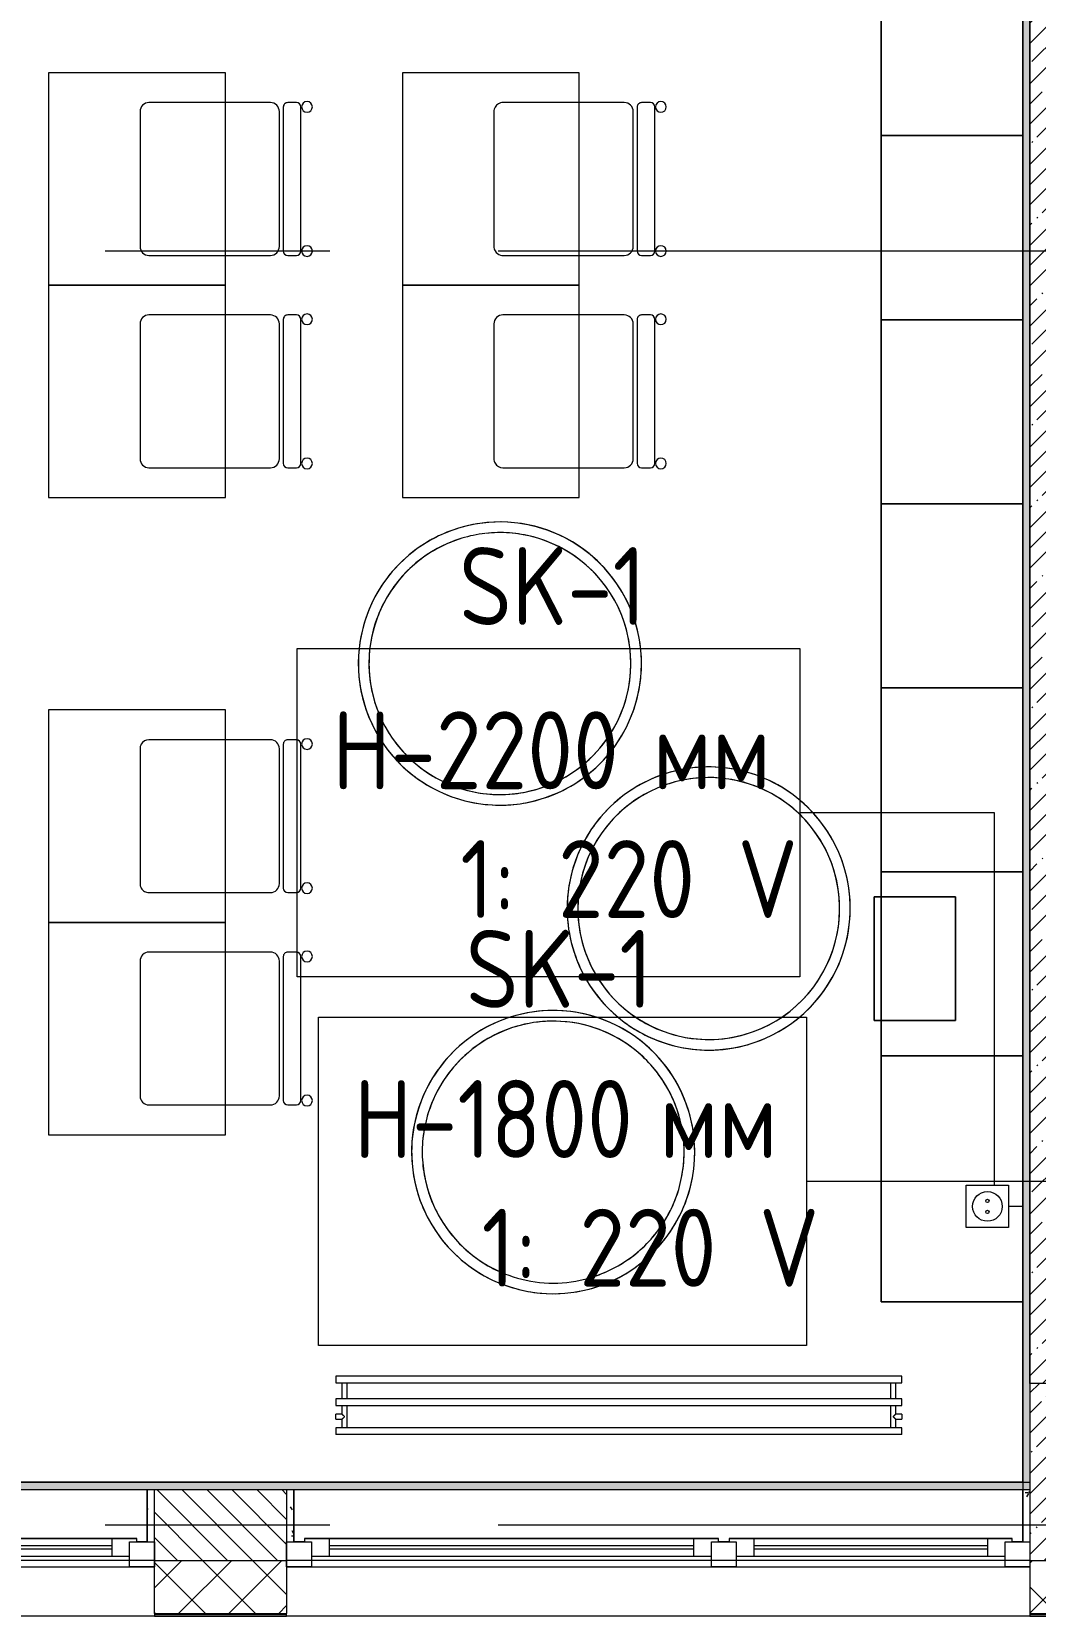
# Model space of a CAD drawing. Header units: millimetres. Extents: x 35147 to 231677, y -8553 to 29000.
# Drawn here: x 44590 to 47425, y -258 to 4219 of the extents above; entities that cross this region are included whole.
import ezdxf

# ---------------------------------------------------------------- set-up
doc = ezdxf.new("R2010")
doc.units = ezdxf.units.MM
doc.linetypes.add('Осевая', pattern=[3175, 635, -476.25, 1587.5, -476.25])
for name, color, linetype, lineweight in [('A-DETL-GENF', 7, 'Continuous', 9), ('A-GLAZ', 7, 'Continuous', 9), ('A-GLAZ-1', 7, 'Continuous', 13), ('A-WALL', 7, 'Continuous', 9), ('E-ELEC-FIXT-IDEN', 7, 'Continuous', 9), ('I-WALL', 7, 'Continuous', 9), ('M-EQPM', 7, 'Continuous', 9), ('S-COLS', 7, 'Continuous', 9), ('Оси-2', 7, 'Осевая', 9), ('Электрические приборы', 7, 'Continuous', 9)]:
    doc.layers.add(name, color=color, linetype=linetype, lineweight=lineweight)
for name, color, linetype, lineweight, true_color in [('A-WALL-1', 7, 'Continuous', 9, 0x3c3c3c), ('A-WALL-FNSH-1', 7, 'Continuous', 9, 0x3c3c3c), ('I-FURN-1', 7, 'Continuous', 9, 0xf0f0f0), ('Оси розеток', 7, 'Continuous', 9, 0xff1e23)]:
    doc.layers.add(name, color=color, linetype=linetype, lineweight=lineweight, true_color=true_color)
doc.styles.add('GOST Common', font='GOST_Common.ttf', dxfattribs={"width": 0.9, "height": 220})
pattern_1 = [(0, (0, 0), (121.92, 30.48), [10.058, -81.382, 10.058, -81.382, -487.68]), (0, (0, 0), (121.92, 30.48), [-182.88, 10.058, -172.822, 10.058, -81.382, -213.36]), (0, (0, 0), (121.92, 30.48), [-457.2, 10.058, -50.902, 10.058, -142.342]), (120, (45.72, 15.24), (-87.356454, 90.345817), [10.058, -81.382, 10.058, -81.382, -487.68]), (120, (45.72, 15.24), (-87.356454, 90.345817), [-182.88, 10.058, -172.822, 10.058, -81.382, -213.36]), (120, (45.72, 15.24), (-87.356454, 90.345817), [-457.2, 10.058, -50.902, 10.058, -142.342]), (240, (60.96, 76.2), (-34.563546, -120.825817), [10.058, -81.382, 10.058, -81.382, -487.68]), (240, (60.96, 76.2), (-34.563546, -120.825817), [-182.88, 10.058, -172.822, 10.058, -81.382, -213.36]), (240, (60.96, 76.2), (-34.563546, -120.825817), [-457.2, 10.058, -50.902, 10.058, -142.342])]

# ---------------------------------------------------------------- blocks, each defined once
blk = doc.blocks.new('BSC_Колонна _Прямоугольная - 500х500-V7-План размещения напольных электротехнических лючков и розеток 2 этажа в осях 12-23')
at = {"layer": 'S-COLS'}
h = blk.add_hatch(dxfattribs=at)
h.set_pattern_fill('FP_8', color=256, style=0, pattern_type=2)
h.set_pattern_definition([(45, (-47660, -150), (-57.02463, 57.02463), []), (45, (-47602.975, -150), (-57.02463, 57.02463), [100.806, -20.161, 3.353, -16.808])])
h.paths.add_polyline_path([(-250, -250), (250, -250), (250, 250), (-250, 250), (-250, 184.8)])
for p, q in [((250, 250), (-250, 250)), ((-250, 250), (-250, -250)), ((250, -250), (250, 250)), ((-250, -250), (250, -250))]:
    blk.add_line(p, q, dxfattribs=at)
blk = doc.blocks.new('120_Окно_СКБ_2Ст - 120_Окно_СКБ_2Ст 2100х2500 _мал створка СЛЕВА_-V24-План размещения напольных электротехнических лючков и розеток 2 этажа в осях 12-23')
at = {"layer": 'A-GLAZ'}
for p, q in [((1050, -57), (-1050, -57)), ((-1030, -127), (-1000, -127)), ((-930, -107), (-270, -107)), ((-270, -117), (-930, -117)), ((-200, -127), (-170, -127)), ((-100, -107), (930, -107)), ((930, -117), (-100, -117)), ((1000, -127), (1030, -127))]:
    blk.add_line(p, q, dxfattribs=at)
at = {"layer": 'A-GLAZ-1'}
for p, q in [((-1050, -127), (-1050, -57)), ((-1050, -57), (-980, -57)), ((-980, -57), (-980, -127)), ((-220, -87), (-980, -87)), ((-980, -87), (-980, -127)), ((-930, -137), (-930, -87)), ((-270, -137), (-270, -87)), ((-220, -127), (-220, -57)), ((-220, -57), (-150, -57)), ((-220, -127), (-220, -87)), ((-150, -57), (-150, -127)), ((980, -87), (-150, -87)), ((-150, -87), (-150, -127)), ((-100, -137), (-100, -87)), ((930, -137), (930, -87)), ((980, -127), (980, -57)), ((980, -57), (1050, -57)), ((980, -127), (980, -87)), ((1050, -57), (1050, -127)), ((-980, -127), (-1050, -127)), ((-980, -127), (-1000, -127)), ((-1000, -127), (-1000, -137)), ((-150, -127), (-220, -127)), ((-200, -127), (-220, -127)), ((-200, -137), (-200, -127)), ((-150, -127), (-170, -127)), ((-170, -127), (-170, -137)), ((1050, -127), (980, -127)), ((1000, -127), (980, -127)), ((1000, -137), (1000, -127)), ((-1000, -137), (-200, -137)), ((-200, -137), (-1000, -137)), ((-170, -137), (1000, -137)), ((1000, -137), (-170, -137))]:
    blk.add_line(p, q, dxfattribs=at)
blk = doc.blocks.new('120_Окно_СКБ_1Ст - 120_Окно_СКБ_1Ст 900х2500_h_-20664874-План размещения напольных электротехнических лючков и розеток 2 этажа в осях 12-23')
at = {"layer": 'A-GLAZ'}
for p, q in [((450, -57), (-450, -57)), ((-430, -127), (-400, -127)), ((-330, -107), (330, -107)), ((330, -117), (-330, -117)), ((400, -127), (430, -127))]:
    blk.add_line(p, q, dxfattribs=at)
at = {"layer": 'A-GLAZ-1'}
for p, q in [((-450, -127), (-450, -57)), ((-450, -57), (-380, -57)), ((-380, -57), (-380, -127)), ((380, -87), (-380, -87)), ((-380, -87), (-380, -127)), ((-330, -137), (-330, -87)), ((330, -137), (330, -87)), ((380, -127), (380, -57)), ((380, -57), (450, -57)), ((380, -127), (380, -87)), ((450, -57), (450, -127)), ((-380, -127), (-450, -127)), ((-380, -127), (-400, -127)), ((-400, -127), (-400, -137)), ((450, -127), (380, -127)), ((400, -127), (380, -127)), ((400, -137), (400, -127)), ((-400, -137), (400, -137)), ((400, -137), (-400, -137))]:
    blk.add_line(p, q, dxfattribs=at)
blk = doc.blocks.new('Стол базовый прямоугольный - 1_7а-25476368-План размещения напольных электротехнических лючков и розеток 2 этажа в осях 12-23')
at = {"layer": 'I-FURN-1'}
for p, q in [((250, 300), (-250, 300)), ((-250, 300), (-250, -300)), ((250, -300), (250, 300)), ((-250, -300), (250, -300))]:
    blk.add_line(p, q, dxfattribs=at)
blk = doc.blocks.new('Стул Breuer - 1_9а-V61-План размещения напольных электротехнических лючков и розеток 2 этажа в осях 12-23')
at = {"layer": 'I-FURN-1'}
for p, q in [((190.5, 241.3), (-190.5, 241.3)), ((-215.9, 215.9), (-215.9, 0)), ((215.9, 0), (215.9, 215.9)), ((-215.9, 0), (-215.9, -127)), ((215.9, -127), (215.9, 0)), ((-215.9, -176.2), (-215.9, -200.8)), ((203.2, -163.5), (-203.2, -163.5)), ((-190.5, -152.4), (190.5, -152.4)), ((215.9, -200.8), (215.9, -176.2)), ((-203.2, -213.5), (203.2, -213.5))]:
    blk.add_line(p, q, dxfattribs=at)
for centre, radius, start, end in [((-190.5, 215.9), 25.4, 90, 180), ((190.5, 215.9), 25.4, 0, 90), ((-190.5, -127), 25.4, 180, 270), ((190.5, -127), 25.4, 270, 360), ((-203.2, -176.2), 12.7, 90, 180), ((203.2, -176.2), 12.7, 360, 90), ((-203.5, -230.6), 15.1, 360, 180), ((-203.2, -200.8), 12.7, 180, 270), ((203.7, -230.6), 15.1, 360, 180), ((203.2, -200.8), 12.7, 270, 360), ((-203.5, -230.6), 15.1, 180, 360), ((203.7, -230.6), 15.1, 180, 360)]:
    blk.add_arc(centre, radius, start, end, dxfattribs=at)
blk = doc.blocks.new('Стул Breuer - 1_9а-V64-План размещения напольных электротехнических лючков и розеток 2 этажа в осях 12-23')
at = {"layer": 'I-FURN-1'}
for p, q in [((190.5, 241.3), (-190.5, 241.3)), ((-215.9, 215.9), (-215.9, 0)), ((215.9, 0), (215.9, 215.9)), ((-215.9, 0), (-215.9, -127)), ((215.9, -127), (215.9, 0)), ((-215.9, -176.2), (-215.9, -200.8)), ((203.2, -163.5), (-203.2, -163.5)), ((-190.5, -152.4), (190.5, -152.4)), ((215.9, -200.8), (215.9, -176.2)), ((-203.2, -213.5), (203.2, -213.5))]:
    blk.add_line(p, q, dxfattribs=at)
for centre, radius, start, end in [((-190.5, 215.9), 25.4, 135, 180), ((-190.5, 215.9), 25.4, 90, 135), ((190.5, 215.9), 25.4, 0, 90), ((-190.5, -127), 25.4, 180, 270), ((190.5, -127), 25.4, 270, 360), ((-203.2, -176.2), 12.7, 90, 180), ((203.2, -176.2), 12.7, 360, 90), ((-203.5, -230.6), 15.1, 360, 180), ((-203.2, -200.8), 12.7, 180, 270), ((203.7, -230.6), 15.1, 360, 180), ((203.2, -200.8), 12.7, 270, 360), ((-203.5, -230.6), 15.1, 180, 360), ((203.7, -230.6), 15.1, 180, 360)]:
    blk.add_arc(centre, radius, start, end, dxfattribs=at)
blk = doc.blocks.new('Стул Breuer - 1_9а-V65-План размещения напольных электротехнических лючков и розеток 2 этажа в осях 12-23')
at = {"layer": 'I-FURN-1'}
for p, q in [((190.5, 241.3), (-190.5, 241.3)), ((-215.9, 215.9), (-215.9, 0)), ((215.9, 0), (215.9, 215.9)), ((-215.9, 0), (-215.9, -127)), ((215.9, -127), (215.9, 0)), ((-215.9, -176.2), (-215.9, -200.8)), ((203.2, -163.5), (-203.2, -163.5)), ((-190.5, -152.4), (190.5, -152.4)), ((215.9, -200.8), (215.9, -176.2)), ((-203.2, -213.5), (203.2, -213.5))]:
    blk.add_line(p, q, dxfattribs=at)
for centre, radius, start, end in [((-190.5, 215.9), 25.4, 120, 165), ((-190.5, 215.9), 25.4, 90, 120), ((190.5, 215.9), 25.4, 75, 90), ((190.5, 215.9), 25.4, 15, 75), ((-190.5, 215.9), 25.4, 165, 180), ((190.5, 215.9), 25.4, 0, 15), ((-190.5, -127), 25.4, 180, 270), ((190.5, -127), 25.4, 270, 360), ((-203.2, -176.2), 12.7, 90, 180), ((203.2, -176.2), 12.7, 360, 90), ((-203.5, -230.6), 15.1, 360, 180), ((-203.2, -200.8), 12.7, 180, 270), ((203.7, -230.6), 15.1, 360, 180), ((203.2, -200.8), 12.7, 270, 360), ((-203.5, -230.6), 15.1, 180, 360), ((203.7, -230.6), 15.1, 180, 360)]:
    blk.add_arc(centre, radius, start, end, dxfattribs=at)
blk = doc.blocks.new('Стул Breuer - 1_9а-V66-План размещения напольных электротехнических лючков и розеток 2 этажа в осях 12-23')
at = {"layer": 'I-FURN-1'}
for p, q in [((190.5, 241.3), (-190.5, 241.3)), ((-215.9, 215.9), (-215.9, 0)), ((215.9, 0), (215.9, 215.9)), ((-215.9, 0), (-215.9, -127)), ((215.9, -127), (215.9, 0)), ((-215.9, -176.2), (-215.9, -200.8)), ((203.2, -163.5), (-203.2, -163.5)), ((-190.5, -152.4), (190.5, -152.4)), ((215.9, -200.8), (215.9, -176.2)), ((-203.2, -213.5), (203.2, -213.5))]:
    blk.add_line(p, q, dxfattribs=at)
for centre, radius, start, end in [((-190.5, 215.9), 25.4, 120, 180), ((-190.5, 215.9), 25.4, 90, 120), ((190.5, 215.9), 25.4, 45, 90), ((190.5, 215.9), 25.4, 0, 45), ((-190.5, -127), 25.4, 180, 270), ((190.5, -127), 25.4, 270, 360), ((-203.2, -176.2), 12.7, 90, 180), ((203.2, -176.2), 12.7, 360, 90), ((-203.5, -230.6), 15.1, 360, 180), ((-203.2, -200.8), 12.7, 180, 270), ((203.7, -230.6), 15.1, 360, 180), ((203.2, -200.8), 12.7, 270, 360), ((-203.5, -230.6), 15.1, 180, 360), ((203.7, -230.6), 15.1, 180, 360)]:
    blk.add_arc(centre, radius, start, end, dxfattribs=at)
blk = doc.blocks.new('Стул Breuer - 1_9а-V67-План размещения напольных электротехнических лючков и розеток 2 этажа в осях 12-23')
at = {"layer": 'I-FURN-1'}
for p, q in [((190.5, 241.3), (-190.5, 241.3)), ((-215.9, 215.9), (-215.9, 0)), ((215.9, 0), (215.9, 215.9)), ((-215.9, 0), (-215.9, -127)), ((215.9, -127), (215.9, 0)), ((-215.9, -176.2), (-215.9, -200.8)), ((203.2, -163.5), (-203.2, -163.5)), ((-190.5, -152.4), (190.5, -152.4)), ((215.9, -200.8), (215.9, -176.2)), ((-203.2, -213.5), (203.2, -213.5))]:
    blk.add_line(p, q, dxfattribs=at)
for centre, radius, start, end in [((-190.5, 215.9), 25.4, 150, 165), ((-190.5, 215.9), 25.4, 120, 150), ((-190.5, 215.9), 25.4, 90, 120), ((190.5, 215.9), 25.4, 60, 90), ((190.5, 215.9), 25.4, 0, 60), ((-190.5, 215.9), 25.4, 165, 180), ((-190.5, -127), 25.4, 180, 270), ((190.5, -127), 25.4, 270, 360), ((-203.2, -176.2), 12.7, 90, 180), ((203.2, -176.2), 12.7, 360, 90), ((-203.5, -230.6), 15.1, 360, 180), ((-203.2, -200.8), 12.7, 180, 270), ((203.7, -230.6), 15.1, 360, 180), ((203.2, -200.8), 12.7, 270, 360), ((-203.5, -230.6), 15.1, 180, 360), ((203.7, -230.6), 15.1, 180, 360)]:
    blk.add_arc(centre, radius, start, end, dxfattribs=at)
blk = doc.blocks.new('Стул Breuer - 1_9а-V68-План размещения напольных электротехнических лючков и розеток 2 этажа в осях 12-23')
at = {"layer": 'I-FURN-1'}
for p, q in [((190.5, 241.3), (-190.5, 241.3)), ((-215.9, 215.9), (-215.9, 0)), ((215.9, 0), (215.9, 215.9)), ((-215.9, 0), (-215.9, -127)), ((215.9, -127), (215.9, 0)), ((-215.9, -176.2), (-215.9, -200.8)), ((203.2, -163.5), (-203.2, -163.5)), ((-190.5, -152.4), (190.5, -152.4)), ((215.9, -200.8), (215.9, -176.2)), ((-203.2, -213.5), (203.2, -213.5))]:
    blk.add_line(p, q, dxfattribs=at)
for centre, radius, start, end in [((-190.5, 215.9), 25.4, 135, 180), ((-190.5, 215.9), 25.4, 90, 135), ((190.5, 215.9), 25.4, 45, 90), ((190.5, 215.9), 25.4, 0, 45), ((-190.5, -127), 25.4, 180, 270), ((190.5, -127), 25.4, 270, 360), ((-203.2, -176.2), 12.7, 90, 180), ((203.2, -176.2), 12.7, 360, 90), ((-203.5, -230.6), 15.1, 360, 180), ((-203.2, -200.8), 12.7, 180, 270), ((203.7, -230.6), 15.1, 360, 180), ((203.2, -200.8), 12.7, 270, 360), ((-203.5, -230.6), 15.1, 180, 360), ((203.7, -230.6), 15.1, 180, 360)]:
    blk.add_arc(centre, radius, start, end, dxfattribs=at)
blk = doc.blocks.new('ПУФ - 1_53-25461062-План размещения напольных электротехнических лючков и розеток 2 этажа в осях 12-23')
at = {"layer": 'I-FURN-1'}
for radius, start, end in [(400, 360, 180), (370, 0, 180), (370, 52.9412, 169.4118), (400, 110, 150), (400, 60, 110), (400, 50, 60), (370, 21.1765, 52.9412), (400, 20, 50), (400, 150, 180), (400, 0, 20), (370, 360, 21.1765), (370, 169.4118, 180), (400, 180, 360), (400, 180, 210), (370, 180, 201.1765), (370, 180, 307.0588), (370, 307.0588, 360), (370, 349.4118, 360), (400, 330, 360), (370, 317.6471, 349.4118), (370, 201.1765, 222.3529), (400, 210, 240), (400, 300, 330), (370, 222.3529, 243.5294), (370, 285.8824, 317.6471), (400, 240, 270), (370, 243.5294, 254.1176), (370, 254.1176, 285.8824), (400, 280, 300), (400, 270, 280)]:
    blk.add_arc((0, 0), radius, start, end, dxfattribs=at)
blk = doc.blocks.new('ПУФ - 1_53-V80-План размещения напольных электротехнических лючков и розеток 2 этажа в осях 12-23')
at = {"layer": 'I-FURN-1'}
for radius, start, end in [(400, 360, 180), (400, 100, 130), (370, 95.2941, 127.0588), (370, 95.2941, 105.8824), (400, 80, 100), (370, 63.5294, 95.2941), (370, 63.5294, 95.2941), (400, 60, 80), (370, 116.4706, 127.0588), (370, 105.8824, 116.4706), (370, 52.9412, 63.5294), (370, 0, 63.5294), (400, 30, 60), (400, 130, 160), (370, 127.0588, 158.8235), (370, 127.0588, 137.6471), (370, 31.7647, 52.9412), (370, 137.6471, 148.2353), (370, 148.2353, 169.4118), (370, 10.5882, 31.7647), (400, 20, 30), (400, 160, 180), (400, 0, 20), (370, 158.8235, 180), (370, 169.4118, 180), (370, 360, 10.5882), (400, 180, 360), (400, 180, 220), (370, 180, 254.1176), (370, 180, 190.5882), (370, 349.4118, 360), (370, 349.4118, 360), (400, 350, 360), (370, 190.5882, 201.1765), (370, 317.6471, 349.4118), (400, 320, 350), (370, 338.8235, 349.4118), (370, 201.1765, 222.3529), (370, 275.2941, 338.8235), (400, 220, 230), (370, 222.3529, 264.7059), (370, 285.8824, 317.6471), (400, 290, 320), (400, 230, 260), (370, 254.1176, 285.8824), (400, 260, 290), (370, 264.7059, 275.2941)]:
    blk.add_arc((0, 0), radius, start, end, dxfattribs=at)
blk = doc.blocks.new('ПУФ - 1_53-25461890-План размещения напольных электротехнических лючков и розеток 2 этажа в осях 12-23')
at = {"layer": 'I-FURN-1'}
for radius, start, end in [(400, 0, 180), (370, 0, 180), (400, 20, 120), (370, 95.2941, 116.4706), (370, 52.9412, 95.2941), (400, 120, 130), (370, 116.4706, 127.0588), (400, 130, 160), (370, 127.0588, 137.6471), (370, 42.3529, 52.9412), (370, 137.6471, 169.4118), (370, 31.7647, 42.3529), (370, 10.5882, 31.7647), (400, 160, 170), (400, 0, 20), (400, 170, 180), (370, 169.4118, 180), (370, 0, 10.5882), (400, 180, 360), (400, 180, 210), (370, 180, 296.4706), (370, 180, 201.1765), (370, 349.5929, 0), (400, 340, 0), (370, 349.5929, 360), (370, 296.4706, 349.4118), (370, 338.8235, 349.4118), (370, 201.1765, 275.2941), (370, 328.2353, 338.8235), (400, 210, 340), (370, 275.2941, 328.2353)]:
    blk.add_arc((0, 0), radius, start, end, dxfattribs=at)
blk = doc.blocks.new('Блок Розеток и Выключателей - Блок Розеток и Выключателей_SK1-27362739-План размещения напольных электротехнических лючков и розеток 2 этажа в осях 12-23')
at = {"layer": 'A-DETL-GENF'}
for p, q in [((-60, -40), (60, -40)), ((-60, -160), (-60, -40)), ((60, -40), (60, -160)), ((60, -160), (-60, -160))]:
    blk.add_line(p, q, dxfattribs=at)
for centre, radius in [((0, -100), 42), ((-15.6, -100), 4.8), ((15.6, -100), 4.8)]:
    blk.add_circle(centre, radius, dxfattribs=at)
at = {"layer": 'Оси розеток'}
blk.add_line((0, 0), (0, -40), dxfattribs=at)
blk = doc.blocks.new('radiator_prado_classic_z_tip_30_po exemplyaru - Classic Z Тип 30-500-30677899-План размещения напольных электротехнических лючков и розеток 2 этажа в осях 12-23')
at = {"layer": 'M-EQPM'}
for p, q in [((0, 228), (0, 210)), ((1600, 228), (0, 228)), ((1600, 210), (1600, 228)), ((0, 210), (1600, 210)), ((17.5, 210), (17.5, 164)), ((32.5, 164), (32.5, 210)), ((1567.5, 210), (1567.5, 164)), ((1582.5, 164), (1582.5, 210)), ((1600, 164), (0, 164)), ((0, 164), (0, 146)), ((0, 146), (1600, 146)), ((17.5, 146), (17.5, 121.5)), ((32.5, 82), (32.5, 146)), ((1567.5, 146), (1567.5, 82)), ((1582.5, 121.5), (1582.5, 146)), ((1600, 146), (1600, 164)), ((17.5, 121.5), (0, 121.5)), ((17.5, 121.5), (0, 121.5)), ((0, 121.5), (0, 121.2)), ((0, 106.5), (0, 121.5)), ((0, 121.2), (0, 121.2)), ((0, 106.8), (0, 106.5)), ((0, 106.8), (0, 106.8)), ((0, 106.5), (17.5, 106.5)), ((0, 106.5), (17.5, 106.5)), ((17.5, 106.5), (17.5, 82)), ((1600, 121.5), (1582.5, 121.5)), ((1600, 121.5), (1582.5, 121.5)), ((1582.5, 82), (1582.5, 106.5)), ((1582.5, 106.5), (1600, 106.5)), ((1582.5, 106.5), (1600, 106.5)), ((1600, 121.5), (1600, 106.5)), ((1600, 121.2), (1600, 121.5)), ((1600, 121.5), (1600, 121.2)), ((1600, 121.2), (1600, 121.5)), ((1600, 106.5), (1600, 106.8)), ((1600, 106.8), (1600, 106.5)), ((1600, 106.5), (1600, 106.8)), ((1600, 82), (0, 82)), ((0, 82), (0, 64)), ((1600, 64), (0, 64)), ((1600, 64), (1600, 82))]:
    blk.add_line(p, q, dxfattribs=at)
for points, knots in [([(25, 114), (24.5, 114.5), (23.6, 115.4), (22.4, 116.6), (21.6, 117.4), (21.1, 117.9), (20.8, 118.2), (20.5, 118.5), (20.2, 118.8), (19.8, 119.1), (19.6, 119.4), (19.3, 119.7), (19, 120), (18.7, 120.3), (18.5, 120.5), (18.3, 120.7), (18.1, 120.9), (17.9, 121.1), (17.8, 121.2), (17.7, 121.3), (17.5, 121.5), (17.5, 121.5), (17.5, 121.5)], [0, 0, 0, 0, 0.142857, 0.285714, 0.357143, 0.392857, 0.428571, 0.464286, 0.5, 0.535714, 0.571429, 0.607143, 0.642857, 0.678571, 0.714286, 0.75, 0.785714, 0.821429, 0.857143, 0.892857, 0.928571, 1, 1, 1, 1]), ([(17.5, 106.5), (17.5, 106.5), (17.5, 106.5), (17.7, 106.7), (17.8, 106.8), (17.9, 106.9), (18.1, 107.1), (18.3, 107.3), (18.5, 107.5), (18.7, 107.7), (19, 108), (19.3, 108.3), (19.6, 108.6), (19.8, 108.9), (20.3, 109.3), (20.7, 109.7), (21.1, 110.1), (21.6, 110.6), (22.4, 111.4), (23.6, 112.6), (24.5, 113.5), (25, 114)], [0, 0, 0, 0, 0.071429, 0.107143, 0.142857, 0.178571, 0.214286, 0.25, 0.285714, 0.321429, 0.357143, 0.392857, 0.428571, 0.464286, 0.5, 0.571429, 0.607143, 0.642857, 0.714286, 0.857143, 1, 1, 1, 1]), ([(1575, 114), (1575.5, 114.5), (1576.4, 115.4), (1577.6, 116.6), (1578.4, 117.4), (1578.9, 117.9), (1579.2, 118.2), (1579.5, 118.5), (1579.8, 118.8), (1580.1, 119.2), (1580.4, 119.4), (1580.7, 119.7), (1581, 120), (1581.3, 120.3), (1581.5, 120.5), (1581.7, 120.7), (1581.9, 120.9), (1582.1, 121.1), (1582.2, 121.2), (1582.3, 121.3), (1582.5, 121.5), (1582.5, 121.5), (1582.5, 121.5)], [0, 0, 0, 0, 0.142857, 0.285714, 0.357143, 0.392857, 0.428571, 0.464286, 0.5, 0.535714, 0.571429, 0.607143, 0.642857, 0.678571, 0.714286, 0.75, 0.785714, 0.821429, 0.857143, 0.892857, 0.928571, 1, 1, 1, 1]), ([(1582.5, 106.5), (1582.5, 106.5), (1582.5, 106.5), (1582.3, 106.7), (1582.2, 106.8), (1582.1, 106.9), (1581.9, 107.1), (1581.7, 107.3), (1581.5, 107.5), (1581.3, 107.7), (1581, 108), (1580.7, 108.3), (1580.4, 108.6), (1580.1, 108.8), (1579.7, 109.3), (1579.3, 109.7), (1578.9, 110.1), (1578.4, 110.6), (1577.6, 111.4), (1576.4, 112.6), (1575.5, 113.5), (1575, 114)], [0, 0, 0, 0, 0.071429, 0.107143, 0.142857, 0.178571, 0.214286, 0.25, 0.285714, 0.321429, 0.357143, 0.392857, 0.428571, 0.464286, 0.5, 0.571429, 0.607143, 0.642857, 0.714286, 0.857143, 1, 1, 1, 1])]:
    blk.add_open_spline(points, degree=3, knots=knots, dxfattribs=at)
blk = doc.blocks.new('шкаф 1_112 - шкаф 1_112-31117176-План размещения напольных электротехнических лючков и розеток 2 этажа в осях 12-23')
at = {"layer": 'I-FURN-1'}
for p, q in [((-400, 6070), (-400, 1144.9)), ((0, 0), (0, 6070)), ((-400, 3815), (-400, 3295)), ((-400, 3295), (-400, 3815)), ((0, 3295), (0, 3815)), ((0, 3815), (0, 3295)), ((0, 3295), (-400, 3295)), ((0, 3295), (-400, 3295)), ((-400, 3295), (-400, 2775)), ((-400, 2775), (-400, 3295)), ((-400, 3295), (0, 3295)), ((-400, 3295), (0, 3295)), ((0, 3295), (-400, 3295)), ((0, 2775), (0, 3295)), ((0, 3295), (0, 2775)), ((0, 2775), (-400, 2775)), ((-400, 2775), (0, 2775)), ((0, 2775), (-400, 2775)), ((0, 2775), (-400, 2775)), ((-400, 2775), (-400, 2255)), ((-400, 2255), (-400, 2775)), ((-400, 2775), (0, 2775)), ((0, 2255), (0, 2775)), ((0, 2775), (0, 2255)), ((0, 2255), (-400, 2255)), ((0, 2255), (-400, 2255)), ((-400, 2255), (-400, 1735)), ((-400, 1735), (-400, 2255)), ((-400, 2255), (0, 2255)), ((-400, 2255), (0, 2255)), ((0, 2255), (-400, 2255)), ((0, 1735), (0, 2255)), ((0, 2255), (0, 1735)), ((0, 1735), (-400, 1735)), ((-400, 1735), (0, 1735)), ((0, 1735), (-400, 1735)), ((0, 1735), (-400, 1735)), ((-400, 1735), (-400, 1215)), ((-400, 1215), (-400, 1735)), ((-400, 1735), (0, 1735)), ((0, 1215), (0, 1735)), ((0, 1735), (0, 1215)), ((0, 1215), (-400, 1215)), ((0, 1215), (-400, 1215)), ((-400, 1215), (-400, 695)), ((-400, 1144.9), (-400, 1215)), ((-400, 1215), (0, 1215)), ((-400, 1215), (0, 1215)), ((0, 1215), (-400, 1215)), ((0, 695), (0, 1215)), ((0, 1215), (0, 695)), ((-400, 1144.9), (-400, 794.9)), ((-400, 794.9), (-400, 1144.9)), ((-400, 794.9), (-400, 0)), ((-400, 695), (-400, 794.9)), ((0, 695), (-400, 695)), ((-400, 695), (0, 695)), ((0, 695), (-400, 695)), ((0, 695), (-400, 695)), ((-400, 695), (-400, 0)), ((-400, 0), (-400, 695)), ((-400, 695), (0, 695)), ((0, 0), (0, 695)), ((0, 695), (0, 0)), ((-400, 0), (0, 0)), ((-400, 0), (0, 0)), ((0, 0), (-400, 0))]:
    blk.add_line(p, q, dxfattribs=at)

msp = doc.modelspace()

# ---------------------------------------------------------------- hatches: boundary and pattern name
at = {"layer": 'A-WALL'}
h = msp.add_hatch(dxfattribs=at)
h.set_pattern_fill('FP_20', color=256, style=0, pattern_type=2)
h.set_pattern_definition([(135, (0, 0), (-35.35534, -35.35534), [])])
h.paths.add_polyline_path([(44036.3, -100), (44036.3, 100), (43420, 100), (43420, -100), (43735.2, -100)])
h.paths.add_polyline_path([(45310, -100), (45310, 100), (44936.3, 100), (44936.3, -100), (45190.9, -100)])
h = msp.add_hatch(dxfattribs=at)
h.set_pattern_fill('FP_21', color=256, style=0, pattern_type=2)
h.set_pattern_definition([(45, (0, 0), (-70.71068, 70.71068), []), (135, (0, 0), (-70.71068, -70.71068), [])])
h.paths.add_polyline_path([(75397.3, -250), (75700, -250), (75700, -100), (71560, -100), (71560, -250), (74669.4, -250)])
h.paths.add_polyline_path([(70302.2, -250), (70660, -250), (70660, -100), (67060, -100), (67060, -250), (69574.4, -250)])
h.paths.add_polyline_path([(65207.2, -250), (66160, -250), (66160, -100), (65160, -100), (65160, -250)])
h.paths.add_polyline_path([(61567.9, -250), (62060, -250), (62060, -100), (60910, -100), (60910, -250)])
h.paths.add_polyline_path([(58060, -250), (58810, -250), (58810, -100), (58060, -100), (58060, -244.2)])
h.paths.add_polyline_path([(56910, -250), (57160, -250), (57160, -100), (56410, -100), (56410, -250)])
h.paths.add_polyline_path([(52410, -250), (53310, -250), (53310, -100), (51910, -100), (51910, -250)])
h.paths.add_polyline_path([(47410, -250), (48810, -250), (48810, -100), (47410, -100), (47410, -244.2)])
h.paths.add_polyline_path([(43371.3, -250), (44036.3, -250), (44036.3, -100), (42660, -100), (42660, -250)])
h.paths.add_polyline_path([(44936.3, -250), (45310, -250), (45310, -100), (44936.3, -100), (44936.3, -244.2)])
h.paths.add_polyline_path([(39560, -250), (39560, -100), (38742.7, -100), (38742.7, -250), (39040, -250)])
at = {"layer": 'I-WALL'}
h = msp.add_hatch(dxfattribs=at)
h.set_pattern_fill('FP_17', color=256, style=0, pattern_type=2)
h.set_pattern_definition([(45, (0, 0), (-57.02463, 57.02463), []), (45, (57.025, 0), (-57.02463, 57.02463), [100.806, -20.161, 3.353, -16.808])])
h.paths.add_polyline_path([(47511, 400), (47630, 400), (47630, 7400), (47410, 7400), (47410, 400), (47509, 400)])
h = msp.add_hatch(dxfattribs=at)
h.set_pattern_fill('FP_58', color=256, style=0, pattern_type=2)
h.set_pattern_definition(pattern_1)
h.paths.add_polyline_path([(47390, 100), (47410, 100), (47410, 7070), (47390, 7070), (47390, 120)])
h = msp.add_hatch(dxfattribs=at)
h.set_pattern_fill('FP_58', color=256, style=0, pattern_type=2)
h.set_pattern_definition(pattern_1)
h.paths.add_polyline_path([(47192.5, 100), (47410, 100), (47410, 120), (43690, 120), (43690, 100), (47010.6, 100)])
h = msp.add_hatch(dxfattribs=at)
h.set_pattern_fill('FP_58', color=256, style=0, pattern_type=2)
h.set_pattern_definition(pattern_1)
h.paths.add_polyline_path([(44936.3, -48), (44936.3, 100), (44916.3, 100), (44916.3, -48)])
h = msp.add_hatch(dxfattribs=at)
h.set_pattern_fill('FP_58', color=256, style=0, pattern_type=2)
h.set_pattern_definition(pattern_1)
h.paths.add_polyline_path([(45330, -48), (45330, 100), (45310, 100), (45310, -48)])
h = msp.add_hatch(dxfattribs=at)
h.set_pattern_fill('FP_58', color=256, style=0, pattern_type=2)
h.set_pattern_definition(pattern_1)
h.paths.add_polyline_path([(47390, -48), (47410, -48), (47410, 100), (47390, 100)])

# ---------------------------------------------------------------- linework, layer by layer
at = {"layer": 'A-WALL'}
for p, q in [((47410, 7400), (47410, 400)), ((47410, 400), (47410, 7070)), ((44936.3, -100), (45310, -100)), ((44936.3, -258), (44036.3, -258)), ((44936.3, -250), (45310, -250)), ((44936.3, -253), (45310, -253)), ((47410, -258), (45310, -258)), ((47410, -250), (48810, -250)), ((47410, -253), (48810, -253))]:
    msp.add_line(p, q, dxfattribs=at)
at = {"layer": 'A-WALL-1'}
for p, q in [((47390, 7050), (47390, -48)), ((43420, 100), (47410, 100)), ((47410, 120), (43690, 120)), ((44916.3, 100), (44916.3, -48)), ((44936.3, -250), (44936.3, 100)), ((45310, 100), (45310, -250)), ((45330, -48), (45330, 100)), ((44916.3, -48), (44936.3, -48)), ((45310, -48), (45330, -48)), ((47390, -48), (47410, -48)), ((47410, -100), (47410, -250))]:
    msp.add_line(p, q, dxfattribs=at)
at = {"layer": 'A-WALL-FNSH-1'}
for p, q in [((47389, 7049), (47389, 121)), ((47389, 121), (43710, 121)), ((44915.3, 100), (44915.3, -48)), ((45331, -48), (45331, 100)), ((47389, 100), (47389, -48)), ((47390, -48), (47390, 100)), ((44915.3, -48), (44916.3, -48)), ((45330, -48), (45331, -48)), ((47389, -48), (47390, -48)), ((44936.3, -250), (44936.3, -258)), ((44936.3, -258), (45310, -258)), ((45310, -258), (45310, -250)), ((47410, -250), (47410, -258)), ((47410, -258), (48810, -258))]:
    msp.add_line(p, q, dxfattribs=at)
at = {"layer": 'E-ELEC-FIXT-IDEN'}
for p, q in [((47310, 2012.3), (46760.3, 2012.3)), ((47310, 960), (47310, 2012.3)), ((47651, 970.6), (46779.3, 970.6))]:
    msp.add_line(p, q, dxfattribs=at)
at = {"layer": 'E-ELEC-FIXT-IDEN', "flags": 128}
for points in [[(45339.9, 2476.3), (46760.3, 2476.3), (46760.3, 1548.3), (45339.9, 1548.3)], [(45400.3, 1434.6), (46779.3, 1434.6), (46779.3, 506.6), (45400.3, 506.6)]]:
    msp.add_lwpolyline(points, close=True, dxfattribs=at)
at = {"layer": 'I-FURN-1'}
for p, q in [((46990, 1774.9), (46969.9, 1774.9)), ((46969.9, 1774.9), (46969.9, 1424.9)), ((46969.9, 1424.9), (46969.9, 1774.9)), ((46969.9, 1774.9), (46990, 1774.9)), ((47199.9, 1774.9), (46990, 1774.9)), ((46990, 1774.9), (47199.9, 1774.9)), ((47199.9, 1424.9), (47199.9, 1774.9)), ((47199.9, 1774.9), (47199.9, 1424.9)), ((46969.9, 1424.9), (46990, 1424.9)), ((46990, 1424.9), (46969.9, 1424.9)), ((46990, 1424.9), (47199.9, 1424.9)), ((47199.9, 1424.9), (46990, 1424.9))]:
    msp.add_line(p, q, dxfattribs=at)
at = {"layer": 'I-WALL'}
for p, q in [((44936.3, -100), (44036.3, -100)), ((47410, -100), (45310, -100))]:
    msp.add_line(p, q, dxfattribs=at)
at = {"layer": 'Оси-2'}
for p, q in [((38446.8, 3600), (82200, 3600)), ((38446.8, 0), (82200, 0))]:
    msp.add_line(p, q, dxfattribs=at)

# ---------------------------------------------------------------- block references
at = {"layer": 'A-GLAZ', "rotation": 180}
for name, p in [('120_Окно_СКБ_1Ст - 120_Окно_СКБ_1Ст 900х2500_h_-20664874-План размещения напольных электротехнических лючков и розеток 2 этажа в осях 12-23', (44486.3, -175)), ('120_Окно_СКБ_2Ст - 120_Окно_СКБ_2Ст 2100х2500 _мал створка СЛЕВА_-V24-План размещения напольных электротехнических лючков и розеток 2 этажа в осях 12-23', (46360, -175))]:
    msp.add_blockref(name, p, dxfattribs=at)
at = {"layer": 'I-FURN-1'}
for name, p in [('шкаф 1_112 - шкаф 1_112-31117176-План размещения напольных электротехнических лючков и розеток 2 этажа в осях 12-23', (47390, 630)), ('Стол базовый прямоугольный - 1_7а-25476368-План размещения напольных электротехнических лючков и розеток 2 этажа в осях 12-23', (44886.9, 3802.5)), ('Стол базовый прямоугольный - 1_7а-25476368-План размещения напольных электротехнических лючков и розеток 2 этажа в осях 12-23', (45886.9, 3802.5)), ('Стол базовый прямоугольный - 1_7а-25476368-План размещения напольных электротехнических лючков и розеток 2 этажа в осях 12-23', (44886.9, 3202.5)), ('Стол базовый прямоугольный - 1_7а-25476368-План размещения напольных электротехнических лючков и розеток 2 этажа в осях 12-23', (45886.9, 3202.5)), ('Стол базовый прямоугольный - 1_7а-25476368-План размещения напольных электротехнических лючков и розеток 2 этажа в осях 12-23', (44886.9, 2002.5)), ('Стол базовый прямоугольный - 1_7а-25476368-План размещения напольных электротехнических лючков и розеток 2 этажа в осях 12-23', (44886.9, 1402.5))]:
    msp.add_blockref(name, p, dxfattribs=at)
for name, p, rotation in [('Стул Breuer - 1_9а-V61-План размещения напольных электротехнических лючков и розеток 2 этажа в осях 12-23', (45136.9, 3802.5), 89.99999999999959), ('Стул Breuer - 1_9а-V65-План размещения напольных электротехнических лючков и розеток 2 этажа в осях 12-23', (46136.9, 3802.5), 89.99999999999959), ('Стул Breuer - 1_9а-V64-План размещения напольных электротехнических лючков и розеток 2 этажа в осях 12-23', (45136.9, 3202.5), 89.99999999999959), ('Стул Breuer - 1_9а-V66-План размещения напольных электротехнических лючков и розеток 2 этажа в осях 12-23', (46136.9, 3202.5), 89.99999999999959), ('ПУФ - 1_53-25461890-План размещения напольных электротехнических лючков и розеток 2 этажа в осях 12-23', (45912.6, 2433.6), 106.9499011641564), ('ПУФ - 1_53-25461062-План размещения напольных электротехнических лючков и розеток 2 этажа в осях 12-23', (46502.6, 1741.6), 233.3350386201596), ('Стул Breuer - 1_9а-V67-План размещения напольных электротехнических лючков и розеток 2 этажа в осях 12-23', (45136.9, 2002.5), 89.99999999999959), ('Стул Breuer - 1_9а-V68-План размещения напольных электротехнических лючков и розеток 2 этажа в осях 12-23', (45136.9, 1402.5), 89.99999999999959), ('ПУФ - 1_53-V80-План размещения напольных электротехнических лючков и розеток 2 этажа в осях 12-23', (46063.1, 1053.4), 184.6613193387897)]:
    msp.add_blockref(name, p, dxfattribs=dict(at, rotation=rotation))
at = {"layer": 'M-EQPM'}
msp.add_blockref('radiator_prado_classic_z_tip_30_po exemplyaru - Classic Z Тип 30-500-30677899-План размещения напольных электротехнических лючков и розеток 2 этажа в осях 12-23', (45448.7, 192), dxfattribs=at)
at = {"layer": 'S-COLS'}
msp.add_blockref('BSC_Колонна _Прямоугольная - 500х500-V7-План размещения напольных электротехнических лючков и розеток 2 этажа в осях 12-23', (47660, 150), dxfattribs=at)
at = {"layer": 'Электрические приборы', "rotation": 269.9999999999997}
msp.add_blockref('Блок Розеток и Выключателей - Блок Розеток и Выключателей_SK1-27362739-План размещения напольных электротехнических лючков и розеток 2 этажа в осях 12-23', (47390, 900), dxfattribs=at)

# ---------------------------------------------------------------- texts
at = {"layer": 'E-ELEC-FIXT-IDEN', "char_height": 220, "attachment_point": 1, "style": 'GOST Common'}
for s, insert, width in [('SK-1', (45797.2, 2762.6), 656.582), ('H-2200 ', (45439.9, 2298.6), 1096.708), ('мм', (46344.8, 2298.6), 375.19), ('   1: 220 V', (45439.9, 1934.8), 1291.519), ('SK-1', (45816.2, 1681), 656.582), ('H-1800 ', (45500.3, 1257), 1046.202), ('мм', (46363.5, 1257), 375.19), ('   1: 220 V', (45500.3, 893.2), 1291.519)]:
    msp.add_mtext(s, dxfattribs=dict(at, insert=insert, width=width))

doc.saveas('drawing.dxf')
